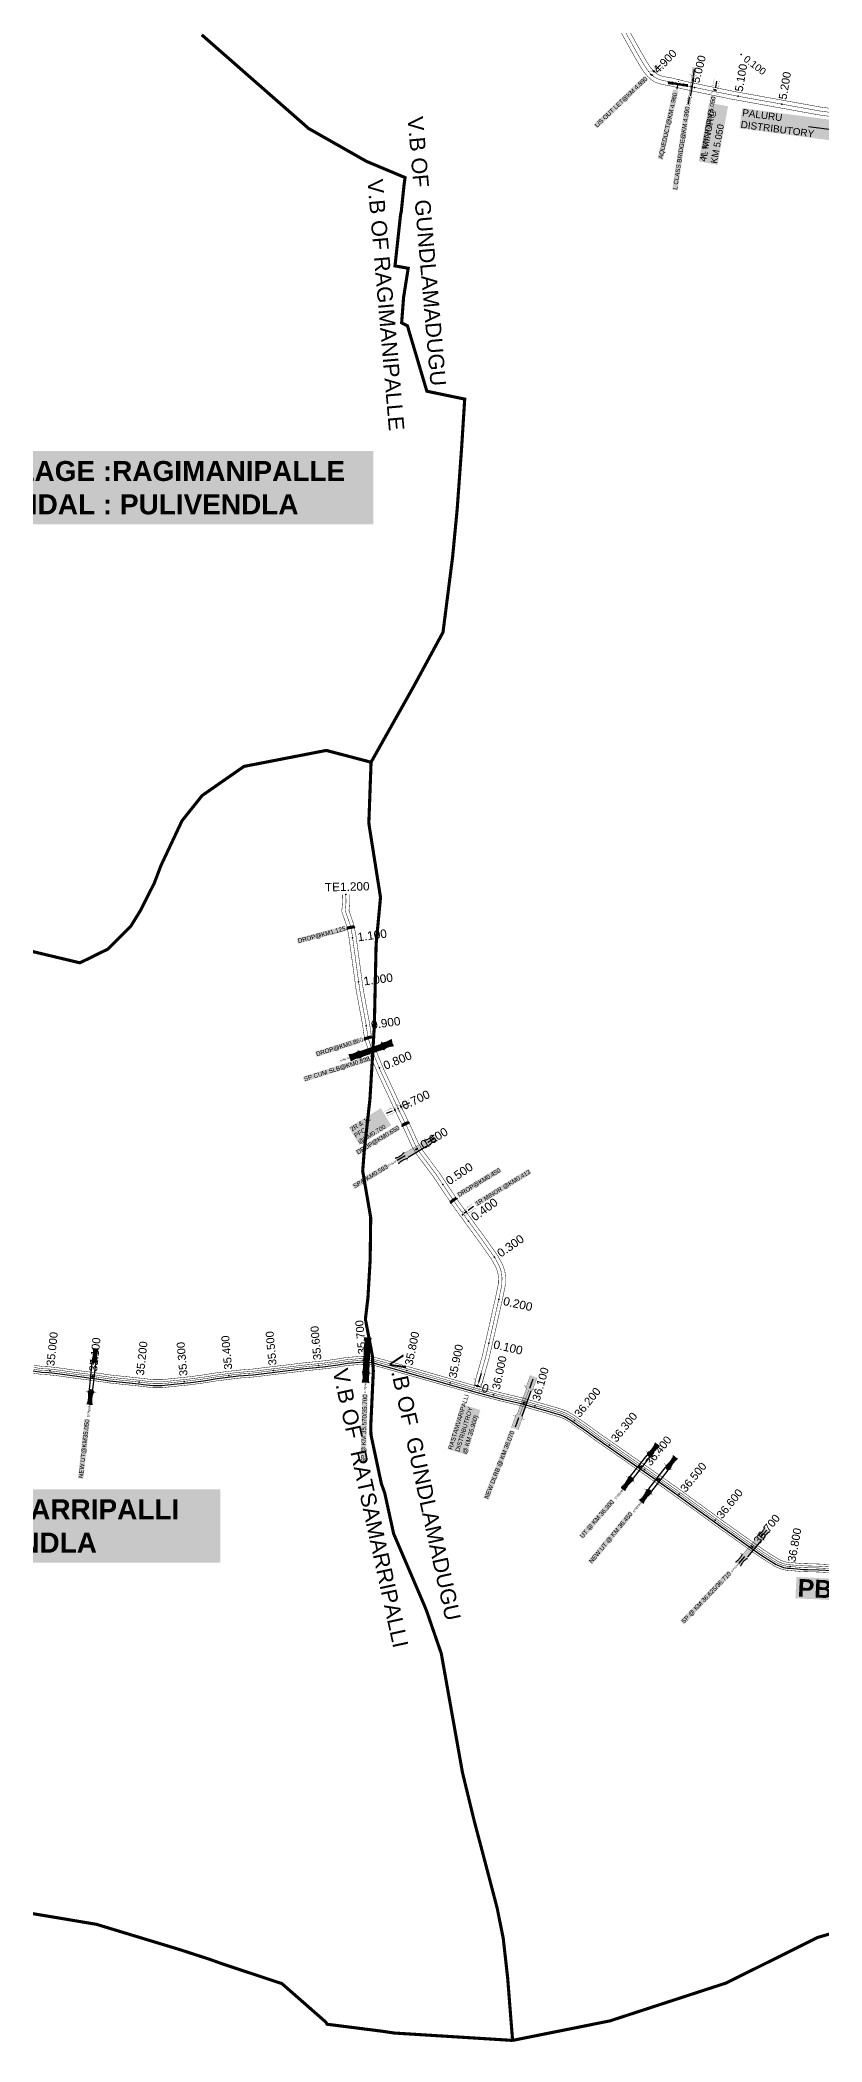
# Model space of a CAD drawing. Header units: inches. Extents: x 174104 to 230935, y 1583276 to 1631460.
# Drawn here: x 201823 to 203582, y 1599390 to 1603893 of the extents above; entities that cross this region are included whole.
import ezdxf
from ezdxf.enums import TextEntityAlignment as Align

# ---------------------------------------------------------------- set-up
doc = ezdxf.new("R2010")
doc.units = ezdxf.units.IN
doc.header["$LTSCALE"] = 15
doc.header["$MEASUREMENT"] = 0
doc.linetypes.add('ACAD_ISO02W100', pattern=[15, 12, -3])
doc.linetypes.add('HIDDEN2', pattern=[0.1875, 0.125, -0.0625])
for name, color, linetype in [('CANAL1', 7, 'Continuous'), ('CHANAGE', 1, 'Continuous'), ('CSMark', 72, 'Continuous'), ('PAPER SIZE', 5, 'Continuous'), ('RE REMARKS', 7, 'Continuous'), ('STRUCTURE', 5, 'Continuous'), ('TEXT', 1, 'Continuous'), ('text2', 7, 'Continuous'), ('VB', 72, 'Continuous'), ('VILLAGE BOUNDRY', 5, 'Continuous')]:
    doc.layers.add(name, color=color, linetype=linetype)
doc.styles.add('FONT1', font='Arial')
doc.styles.get("Standard").update_dxf_attribs({"font": 'arial.ttf'})
doc.dimstyles.get("Standard").update_dxf_attribs({"dimtxt": 0.18, "dimasz": 0.18, "dimexe": 0.18, "dimexo": 0.0625, "dimgap": 0.09, "dimtad": 0, "dimtih": 1, "dimtoh": 1, "dimdec": 4, "dimzin": 0, "dimdsep": 46, "dimtxsty": 'Standard', "dimcen": 0.09, "dimadec": 0, "dimazin": 0, "dimtfac": 1, "dimtdec": 4, "dimtofl": 0, "dimtmove": 0, "dimatfit": 3, "dimfxl": 1, "dimtolj": 1, "dimtzin": 0, "dimarcsym": 0})

# ---------------------------------------------------------------- blocks, each defined once
blk = doc.blocks.new('DROP')
h = blk.add_hatch()
h.set_pattern_fill('ANSI31', color=1, scale=10, angle=45)
h.set_pattern_definition([(90, (-324.4107, -25.7687), (-1.25, 0), [])])
h.paths.add_polyline_path([(-9.9, -4.3), (-13.8, 4.1), (13.8, 4.1), (10.2, -4.3)])
at = {"layer": 'STRUCTURE', "color": 5, "const_width": 0.49}
blk.add_lwpolyline([(-9.9, -4.3), (-13.8, 4.1), (13.8, 4.1), (10.2, -4.3), (-9.9, -4.3)], dxfattribs=at)
at = {"layer": 'STRUCTURE', "color": 5}
blk.add_circle((0, 0), 1.33, dxfattribs=at)
blk = doc.blocks.new('SP')
at = {"layer": 'STRUCTURE'}
h = blk.add_hatch(dxfattribs=at)
h.set_pattern_fill('DASH', color=256, scale=8, style=0)
edge = h.paths.add_edge_path()
edge.add_spline(control_points=[(769825.7, 1706742.1), (769825.3, 1706741.8), (769823.8, 1706740.8), (769820.9, 1706740.3), (769817, 1706739.7), (769811.4, 1706738.9), (769804, 1706739.7), (769798.4, 1706741), (769795.6, 1706741.6)], knot_values=[0, 0, 0, 0, 1.613557, 5.24513, 8.624976, 13.470124, 22.190216, 30.746377, 30.746377, 30.746377, 30.746377], degree=3, periodic=0)
edge.add_line((769795.6, 1706741.6), (769792.6, 1706739.6))
edge.add_line((769792.6, 1706739.6), (769732.6, 1706739.6))
edge.add_line((769732.6, 1706739.6), (769729.6, 1706741.6))
edge.add_spline(control_points=[(769729.6, 1706741.6), (769726.9, 1706740.9), (769721.3, 1706739.5), (769713.9, 1706738.5), (769708.3, 1706739.1), (769704.4, 1706739.6), (769701.5, 1706740), (769700, 1706741), (769699.5, 1706741.3)], knot_values=[0, 0, 0, 0, 8.556161, 17.276253, 22.121402, 25.501247, 29.13282, 30.746377, 30.746377, 30.746377, 30.746377], degree=3, periodic=0)
edge.add_line((769699.5, 1706741.3), (769699.5, 1706722.1))
edge.add_spline(control_points=[(769699.5, 1706722.1), (769700, 1706722.4), (769701.4, 1706723.4), (769704.3, 1706724), (769708.2, 1706724.5), (769713.8, 1706725.3), (769721.2, 1706724.5), (769726.8, 1706723.3), (769729.6, 1706722.6)], knot_values=[0, 0, 0, 0, 1.613557, 5.24513, 8.624976, 13.470124, 22.190216, 30.746377, 30.746377, 30.746377, 30.746377], degree=3, periodic=0)
edge.add_line((769729.6, 1706722.6), (769732.6, 1706724.6))
edge.add_line((769732.6, 1706724.6), (769792.6, 1706724.6))
edge.add_line((769792.6, 1706724.6), (769795.6, 1706722.6))
edge.add_spline(control_points=[(769795.6, 1706722.6), (769798.4, 1706723.3), (769803.9, 1706724.8), (769811.3, 1706725.8), (769817, 1706725.1), (769820.9, 1706724.7), (769823.8, 1706724.2), (769825.2, 1706723.3), (769825.7, 1706723)], knot_values=[0, 0, 0, 0, 8.556161, 17.276253, 22.121402, 25.501247, 29.13282, 30.746377, 30.746377, 30.746377, 30.746377], degree=3, periodic=0)
edge.add_line((769825.7, 1706723), (769825.7, 1706742.1))
h.paths.add_polyline_path([(769764.2, 1706732.1, -1), (769761.1, 1706732.1, -1)], flags=0)
h.paths.add_polyline_path([(769761.1, 1706732.1, 1), (769764.2, 1706732.1, 1)], flags=16)
at = {"layer": 'STRUCTURE', "const_width": 0.628}
for points in [[(769726.6, 1706747.6), (769726.6, 1706743.6), (769732.6, 1706739.6), (769792.6, 1706739.6), (769798.6, 1706743.6), (769798.6, 1706747.6)], [(769726.6, 1706716.6), (769726.6, 1706720.6), (769732.6, 1706724.6), (769792.6, 1706724.6), (769798.6, 1706720.6), (769798.6, 1706716.6)]]:
    blk.add_lwpolyline(points, dxfattribs=at)
at = {"layer": 'STRUCTURE', "color": 3}
blk.add_lwpolyline([(769732.6, 1706724.6), (769792.6, 1706724.6)], dxfattribs=at)
blk.add_lwpolyline([(769732.6, 1706724.6), (769792.6, 1706724.6)], dxfattribs=at)
at = {"layer": 'STRUCTURE', "color": 0}
blk.add_circle((769762.6, 1706732.1), 1.55, dxfattribs=at)
at = {"layer": 'STRUCTURE'}
for points in [[(769699.5, 1706741.3), (769700.9, 1706740.5), (769704.4, 1706739.6), (769707.8, 1706739.2), (769712.6, 1706738.8), (769721.3, 1706739.7), (769729.6, 1706741.6)], [(769699.5, 1706722.1), (769700.9, 1706723), (769704.4, 1706724), (769707.7, 1706724.5), (769712.5, 1706725), (769721.2, 1706724.4), (769729.6, 1706722.6)], [(769825.7, 1706742.1), (769824.3, 1706741.3), (769820.8, 1706740.3), (769817.5, 1706739.8), (769812.7, 1706739.2), (769804, 1706739.9), (769795.6, 1706741.6)], [(769825.7, 1706723), (769824.3, 1706723.8), (769820.8, 1706724.7), (769817.4, 1706725.1), (769812.6, 1706725.5), (769803.9, 1706724.6), (769795.6, 1706722.6)]]:
    blk.add_spline(points, degree=3, dxfattribs=at)
at = {"layer": 'STRUCTURE', "color": 0}
blk.add_text('STREAM', height=5, dxfattribs=at).set_placement((769684.3, 1706732.1), align=Align.MIDDLE_CENTER)
for points in [[(769727.4, 1706732.1), (769700.8, 1706732.1)], [(769824.4, 1706732.1), (769800.5, 1706732.1)]]:
    blk.add_leader(points, dimstyle='Standard', override={"dimasz": 10, "dimgap": 0.09, "dimtad": 0}, dxfattribs=at)
blk = doc.blocks.new('UT')
at = {"layer": 'STRUCTURE'}
h = blk.add_hatch(dxfattribs=at)
h.set_pattern_fill('DASH', color=150, scale=8, angle=-39.6278, style=0)
h.set_pattern_definition([(320.372247933, (-4370.464, -6260.8811), (1.40800153113, 0.132407282), [1, -1])])
h.paths.add_polyline_path([(765163, 1700681.9), (765165.6, 1700680.6), (765167.2, 1700680.3), (765169.1, 1700680), (765172.4, 1700679.6), (765176.4, 1700679.3), (765179.5, 1700679.5), (765183.1, 1700679.9), (765187.7, 1700680.9), (765188.9, 1700681.2), (765193.1, 1700682.2), (765196.1, 1700680.2), (765196.1, 1700672.2), (765193.1, 1700670.2), (765190.5, 1700670.8), (765188.1, 1700671.3), (765185.5, 1700671.8), (765183.6, 1700672.1), (765181, 1700672.5), (765180.3, 1700672.5), (765178.5, 1700672.6), (765176.7, 1700672.6), (765174.6, 1700672.5), (765172.5, 1700672.3), (765170.4, 1700672), (765168.5, 1700671.7), (765166.1, 1700671.2), (765165, 1700670.8), (765163, 1700669.7)])
h.paths.add_polyline_path([(765259.1, 1700682.2), (765256.1, 1700680.2), (765256.1, 1700672.2), (765259.1, 1700670.2), (765261.9, 1700671), (765264.4, 1700671.6), (765266.4, 1700672), (765269.1, 1700672.5), (765272.7, 1700673), (765276.1, 1700673.1), (765278.6, 1700672.9), (765281.2, 1700672.7), (765283.9, 1700672.3), (765286.4, 1700671.9), (765288, 1700671.3), (765289.2, 1700670.6), (765289.1, 1700682.7), (765287.6, 1700681.8), (765285.7, 1700681.2), (765283, 1700680.7), (765281.2, 1700680.4), (765276.7, 1700679.9), (765272.7, 1700679.9), (765268.7, 1700680.3), (765264.8, 1700681), (765261.2, 1700681.7)])
at = {"layer": 'STRUCTURE', "color": 150, "const_width": 0.628}
for points in [[(765190.1, 1700688.2), (765190.1, 1700684.2), (765196.1, 1700680.2), (765256.1, 1700680.2), (765262.1, 1700684.2), (765262.1, 1700688.2)], [(765190.1, 1700664.2), (765190.1, 1700668.2), (765196.1, 1700672.2), (765256.1, 1700672.2), (765262.1, 1700668.2), (765262.1, 1700664.2)]]:
    blk.add_lwpolyline(points, dxfattribs=at)
at = {"layer": 'STRUCTURE', "color": 150}
for points in [[(765196.1, 1700680.2), (765256.1, 1700680.2)], [(765196.1, 1700672.2), (765256.1, 1700672.2)], [(765196.1, 1700672.2), (765256.1, 1700672.2)]]:
    blk.add_lwpolyline(points, dxfattribs=at)
at = {"layer": 'STRUCTURE', "color": 0}
blk.add_circle((765226.1, 1700676.2), 1.89, dxfattribs=at)
at = {"layer": 'STRUCTURE', "color": 150}
for points in [[(765163, 1700681.9), (765164.4, 1700681.1), (765167.9, 1700680.2), (765171.2, 1700679.8), (765176.1, 1700679.4), (765184.7, 1700680.3), (765193.1, 1700682.2)], [(765163, 1700669.7), (765164.3, 1700670.6), (765167.8, 1700671.6), (765171.2, 1700672.1), (765176, 1700672.6), (765184.7, 1700672), (765193.1, 1700670.2)], [(765289.1, 1700682.7), (765287.8, 1700681.9), (765284.3, 1700680.9), (765280.9, 1700680.4), (765276.1, 1700679.8), (765267.4, 1700680.5), (765259.1, 1700682.2)], [(765289.2, 1700670.6), (765287.8, 1700671.4), (765284.2, 1700672.3), (765280.9, 1700672.7), (765276.1, 1700673.1), (765267.4, 1700672.2), (765259.1, 1700670.2)]]:
    blk.add_spline(points, degree=3, dxfattribs=at)
at = {"layer": 'STRUCTURE', "color": 0}
blk.add_text('STREAM', height=5, dxfattribs=at).set_placement((765148.2, 1700675.8), align=Align.MIDDLE_CENTER)
for points in [[(765190.9, 1700676), (765164.2, 1700675.8)], [(765289.3, 1700676.7), (765265.4, 1700676.4)]]:
    blk.add_leader(points, dimstyle='Standard', override={"dimasz": 10, "dimgap": 0.09, "dimtad": 0}, dxfattribs=at)
blk = doc.blocks.new('DLB')
at = {"layer": 'STRUCTURE'}
h = blk.add_hatch(dxfattribs=at)
h.set_pattern_fill('DOTS', color=6, scale=20, angle=320.37224793, style=0)
h.paths.add_polyline_path([(769699.5, 1706950), (769699.5, 1706934), (769729.1, 1706934), (769732.1, 1706936), (769792.1, 1706936), (769795.1, 1706934), (769824.7, 1706934), (769824.7, 1706950), (769795.1, 1706950), (769792.1, 1706948), (769732.1, 1706948), (769729.1, 1706950)])
at = {"layer": 'STRUCTURE', "color": 6, "linetype": 'ACAD_ISO02W100', "ltscale": 0.5, "const_width": 0.5}
for points in [[(769699.5, 1706950), (769729.1, 1706950)], [(769795.1, 1706950), (769824.7, 1706950)], [(769699.5, 1706934), (769729.1, 1706934)], [(769795.1, 1706934), (769824.7, 1706934)]]:
    blk.add_lwpolyline(points, dxfattribs=at)
at = {"layer": 'STRUCTURE', "color": 6, "const_width": 0.628}
for points in [[(769726.1, 1706956), (769726.1, 1706952), (769732.1, 1706948), (769792.1, 1706948), (769798.1, 1706952), (769798.1, 1706956)], [(769726.1, 1706928), (769726.1, 1706932), (769732.1, 1706936), (769792.1, 1706936), (769798.1, 1706932), (769798.1, 1706928)], [(769732.1, 1706942), (769792.1, 1706942)]]:
    blk.add_lwpolyline(points, dxfattribs=at)
at = {"layer": 'STRUCTURE', "color": 6}
blk.add_lwpolyline([(769732.1, 1706936), (769792.1, 1706936)], dxfattribs=at)
blk.add_lwpolyline([(769732.1, 1706936), (769792.1, 1706936)], dxfattribs=at)
at = {"layer": 'STRUCTURE', "color": 0}
blk.add_circle((769762.1, 1706942), 1.8, dxfattribs=at)
for points in [[(769703.8, 1706942), (769726.7, 1706942)], [(769818.6, 1706942), (769795.7, 1706942)]]:
    blk.add_leader(points, dimstyle='Standard', override={"dimasz": 10, "dimgap": 0.09, "dimtad": 0}, dxfattribs=at)
blk = doc.blocks.new('OT')
at = {"layer": 'STRUCTURE', "color": 190}
for points, const_width in [([(769751.4, 1706595.8), (769729.4, 1706595.8)], 0.5), ([(769775.2, 1706601.8), (769775.2, 1706597.8), (769769.2, 1706593.8), (769761.8, 1706593.8), (769754.4, 1706593.8), (769748.4, 1706597.8), (769748.4, 1706601.8)], 0.5), ([(769761.8, 1706593.8), (769761.8, 1706581)], 2.5), ([(769751.4, 1706579), (769729.4, 1706579)], 0.5), ([(769748.4, 1706573), (769748.4, 1706577), (769754.4, 1706581), (769761.8, 1706581), (769761.8, 1706581), (769761.8, 1706581), (769769.2, 1706581), (769775.2, 1706577), (769775.2, 1706573)], 0.5)]:
    blk.add_lwpolyline(points, dxfattribs=dict(at, const_width=const_width))
at = {"layer": 'STRUCTURE', "color": 0}
blk.add_circle((769761.8, 1706587.4), 1.87, dxfattribs=at)
blk.add_leader([(769732.6, 1706587.4), (769753.8, 1706587.4)], dimstyle='Standard', override={"dimasz": 10, "dimgap": 0.09, "dimtad": 0}, dxfattribs=at)
blk = doc.blocks.new('AQUEDUCT')
at = {"layer": 'STRUCTURE'}
h = blk.add_hatch(dxfattribs=at)
h.set_pattern_fill('DASH', color=256, scale=8, angle=-90, style=0)
h.set_pattern_definition([(270, (-1706662.7411, 769762.6106), (1, -1), [1, -1])])
edge = h.paths.add_edge_path()
edge.add_spline(control_points=[(7, -63), (6, -63), (5, -61), (5, -58), (4, -54), (3, -49), (4, -41), (5, -36), (6, -33)], knot_values=[0, 0, 0, 0, 1.613557, 5.24513, 8.624976, 13.470124, 22.190216, 30.746377, 30.746377, 30.746377, 30.746377], degree=3, periodic=0)
edge.add_line((6, -33), (4, -30))
edge.add_line((4, -30), (4, 30))
edge.add_line((4, 30), (6, 33))
edge.add_spline(control_points=[(6, 33), (5, 36), (4, 41), (3, 49), (3, 54), (4, 58), (4, 61), (5, 63), (6, 63)], knot_values=[0, 0, 0, 0, 8.556161, 17.276253, 22.121402, 25.501247, 29.13282, 30.746377, 30.746377, 30.746377, 30.746377], degree=3, periodic=0)
edge.add_line((6, 63), (-7, 63))
edge.add_spline(control_points=[(-7, 63), (-6, 63), (-5, 61), (-5, 58), (-4, 54), (-3, 49), (-4, 41), (-5, 36), (-6, 33)], knot_values=[0, 0, 0, 0, 1.613557, 5.24513, 8.624976, 13.470124, 22.190216, 30.746377, 30.746377, 30.746377, 30.746377], degree=3, periodic=0)
edge.add_line((-6, 33), (-4, 30))
edge.add_line((-4, 30), (-4, -30))
edge.add_line((-4, -30), (-6, -33))
edge.add_spline(control_points=[(-6, -33), (-5, -36), (-4, -41), (-3, -49), (-3, -54), (-4, -58), (-4, -61), (-5, -63), (-6, -63)], knot_values=[0, 0, 0, 0, 8.556161, 17.276253, 22.121402, 25.501247, 29.13282, 30.746377, 30.746377, 30.746377, 30.746377], degree=3, periodic=0)
edge.add_line((-6, -63), (7, -63))
blk.add_circle((0, 0), 0.938)
at = {"layer": 'STRUCTURE', "const_width": 0.628}
for points in [[(-12, 36), (-8, 36), (-4, 30), (-4, -30), (-8, -36), (-12, -36)], [(12, 36), (8, 36), (4, 30), (4, -30), (8, -36), (12, -36)]]:
    blk.add_lwpolyline(points, dxfattribs=at)
at = {"layer": 'STRUCTURE', "color": 3}
for points in [[(-4, 30), (-4, -30)], [(-4, 30), (-4, -30)], [(4, 30), (4, -30)]]:
    blk.add_lwpolyline(points, dxfattribs=at)
at = {"layer": 'STRUCTURE'}
for points in [[(-7, 63), (-6, 62), (-5, 58), (-4, 55), (-4, 50), (-4, 41), (-6, 33)], [(6, 63), (5, 62), (4, 58), (4, 55), (3, 50), (4, 41), (6, 33)], [(-6, -63), (-5, -62), (-4, -58), (-4, -55), (-3, -50), (-4, -41), (-6, -33)], [(7, -63), (6, -62), (5, -58), (4, -55), (4, -50), (4, -41), (6, -33)]]:
    blk.add_spline(points, degree=3, dxfattribs=at)
at = {"layer": 'STRUCTURE', "color": 0}
blk.add_text('STREAM', height=5, dxfattribs=at).set_placement((-20, 0), align=Align.MIDDLE_CENTER)
for points in [[(32, 0), (6, 0)], [(0, -62), (0, -38)]]:
    blk.add_leader(points, dimstyle='Standard', override={"dimasz": 10, "dimgap": 0.09, "dimtad": 0}, dxfattribs=at)
blk = doc.blocks.new('SLB')
at = {"layer": 'STRUCTURE'}
h = blk.add_hatch(dxfattribs=at)
h.set_pattern_fill('DOTS', color=6, scale=20, angle=320.3722, style=0)
h.set_pattern_definition([(320.372247934, (-159.4327, -72.9564), (1.2786241598, 0.5641323054), [0, -1.25])])
h.paths.add_polyline_path([(769699.5, 1706871.1), (769699.5, 1706861.1), (769729.1, 1706861.1), (769732.1, 1706863.1), (769792.1, 1706863.1), (769795.1, 1706861.1), (769824.7, 1706861.1), (769824.7, 1706871.1), (769795.1, 1706871.1), (769792.1, 1706869.1), (769732.1, 1706869.1), (769729.1, 1706871.1)])
at = {"layer": 'STRUCTURE', "color": 6, "linetype": 'ACAD_ISO02W100', "ltscale": 0.5, "const_width": 0.5}
for points in [[(769699.5, 1706871.1), (769729.1, 1706871.1)], [(769699.5, 1706861.1), (769729.1, 1706861.1)], [(769795.1, 1706871.1), (769824.7, 1706871.1)], [(769795.1, 1706861.1), (769824.7, 1706861.1)]]:
    blk.add_lwpolyline(points, dxfattribs=at)
at = {"layer": 'STRUCTURE', "color": 6, "const_width": 0.628}
for points in [[(769726.1, 1706877.1), (769726.1, 1706873.1), (769732.1, 1706869.1), (769792.1, 1706869.1), (769798.1, 1706873.1), (769798.1, 1706877.1)], [(769726.1, 1706855.1), (769726.1, 1706859.1), (769732.1, 1706863.1), (769792.1, 1706863.1), (769798.1, 1706859.1), (769798.1, 1706855.1)]]:
    blk.add_lwpolyline(points, dxfattribs=at)
at = {"layer": 'STRUCTURE', "color": 6}
blk.add_lwpolyline([(769732.1, 1706863.1), (769792.1, 1706863.1)], dxfattribs=at)
blk.add_lwpolyline([(769732.1, 1706863.1), (769792.1, 1706863.1)], dxfattribs=at)
at = {"layer": 'STRUCTURE', "color": 0}
blk.add_circle((769762.1, 1706866.1), 1.24, dxfattribs=at)
for points in [[(769703.8, 1706866), (769726.7, 1706866)], [(769818.6, 1706865.8), (769795.7, 1706865.8)]]:
    blk.add_leader(points, dimstyle='Standard', override={"dimasz": 10, "dimgap": 0.09, "dimtad": 0}, dxfattribs=at)
blk = doc.blocks.new('GGG')
at = {"layer": 'STRUCTURE', "color": 5, "insert": (181339.4, 1616872.7), "char_height": 40, "width": 213.631, "attachment_point": 1, "rotation": 22.6465, "bg_fill": 1, "box_fill_scale": 1.1, "bg_fill_color": 7, "bg_fill_true_color": 16777215, "bg_fill_transparency": 0}
blk.add_mtext('{\\fArial|b1|i0|c0|p34;\\C1;PBC}', dxfattribs=at)
at = {"layer": 'RE REMARKS', "color": 1}
blk.add_leader([(181545.2, 1616937), (181450.2, 1616896)], dimstyle='Standard', override={"dimasz": 50}, dxfattribs=at)

msp = doc.modelspace()

# ---------------------------------------------------------------- linework, layer by layer
at = {"color": 3}
for p in [(202558, 1600924, 33), (201941.6467, 1600887.30689), (202807.06783, 1600865.79501), (202843.29336, 1600845.5729), (202912.11768, 1600828.40128), (203173.05292, 1600684.21213), (203213.94688, 1600655.43081, 28), (203260.70018, 1600622.44107), (203425.58198, 1600503.8631)]:
    msp.add_point(p, dxfattribs=at)
at = {"layer": 'CANAL1', "color": 1, "linetype": 'HIDDEN2', "ltscale": 4, "const_width": 1}
for points in [[(203133.382, 1603922.505), (203166.38, 1603863.104), (203179.96, 1603839.897), (203188.47, 1603826.727), (203195.485, 1603818.316), (203203.854, 1603810.8), (203210.528, 1603806.611), (203223.874, 1603802.168), (203240.725, 1603799.42), (203276.031, 1603790.813), (203335.16, 1603778.376), (203384.267, 1603768.444), (203473.808, 1603752.275), (203575.867, 1603733.82), (203623.3, 1603727.447)], [(202807.06783, 1600865.79501), (202825.512, 1600930.887), (202841.898, 1601002.58), (202856.024, 1601065.773), (202861.856, 1601094.489), (202862.146, 1601109.538), (202860.776, 1601121.931), (202856.081, 1601135.799), (202845.716, 1601154.684), (202817.832, 1601194.164), (202758.858, 1601274.917), (202714.315, 1601341.265), (202678.218, 1601389.524), (202666.976, 1601408.038), (202649.876, 1601445.797), (202625.65, 1601496.088), (202590.607, 1601571.208), (202575.331, 1601607.37), (202568.223, 1601627.117), (202560.846, 1601649.426), (202556.198, 1601681.33), (202542.276, 1601756.669), (202525.465, 1601879.902), (202521.414, 1601900.735), (202510.01, 1601933.901), (202511.465, 1601953.972), (202511.02218, 1601971.29041)], [(201808.802, 1600903.615), (201826.878, 1600900.796), (201843.811, 1600899.97), (201863.424, 1600897.705), (201912.65, 1600890.92), (201938.851, 1600887.72), (201941.6467, 1600887.30689), (201979.902, 1600881.654), (202046.036, 1600874.708), (202055.539, 1600873.481), (202078.264, 1600870.979), (202097.244, 1600870.928), (202109.837, 1600872.281), (202131.658, 1600874.578), (202161.086, 1600877.656), (202190.105, 1600881.555), (202220.979, 1600886.414), (202269.26, 1600892.385), (202302.345, 1600894.944), (202411.481, 1600908.153), (202459.64354, 1600913.14581), (202470.131, 1600914.233), (202493.143, 1600917.627), (202514.257, 1600920.988), (202541.519, 1600923.134), (202560.442, 1600924.086), (202572.45, 1600921.813), (202596.808, 1600915.364), (202807.535, 1600855.263), (202831.886, 1600848.534), (202843.29336, 1600845.5729), (202863.391, 1600840.356), (202906.198, 1600830.137), (202937.125, 1600821.069), (202961.187, 1600814.483), (202994.123, 1600804.793), (203004.4, 1600800.928), (203019.034, 1600792.501), (203032.237, 1600783.168), (203048.584, 1600771.987), (203077.673, 1600750.705), (203123.535, 1600718.796), (203213.157, 1600656.203), (203252.252, 1600628.556), (203260.70018, 1600622.44107), (203310.293, 1600586.545), (203350.472, 1600557.253), (203429.132, 1600501.376), (203448.27, 1600487.956), (203480.42, 1600467.783), (203487.313, 1600464.737), (203495.889, 1600461.599), (203504.366, 1600460.208), (203509.712, 1600459.759), (203526.544, 1600458.242), (203539.343, 1600457.352), (203549.159, 1600457.024), (203573.796, 1600456.384), (203604.832, 1600454.671)]]:
    msp.add_lwpolyline(points, dxfattribs=at)
at = {"layer": 'CANAL1', "color": 200, "const_width": 1}
for points in [[(203141.24709, 1603926.87996), (203174.19866, 1603867.56256), (203187.62725, 1603844.61429), (203195.73218, 1603832.07118), (203201.98117, 1603824.57863), (203209.29284, 1603818.0122), (203214.39672, 1603814.80869), (203226.03341, 1603810.93474), (203242.51777, 1603808.24653), (203278.02356, 1603799.59082), (203336.97835, 1603787.19047), (203385.95892, 1603777.28404), (203475.40732, 1603761.13176), (203577.26768, 1603742.71268), (203624.55512, 1603736.35924)], [(203125.51691, 1603918.13004), (203158.56134, 1603858.64544), (203172.29275, 1603835.17971), (203181.20782, 1603821.38282), (203188.98883, 1603812.05337), (203198.41516, 1603803.5878), (203206.65928, 1603798.41331), (203221.71459, 1603793.40126), (203238.93223, 1603790.59347), (203274.03844, 1603782.03518), (203333.34165, 1603769.56153), (203382.57508, 1603759.60396), (203472.20868, 1603743.41824), (203574.46632, 1603724.92732), (203622.04488, 1603718.53476)], [(202799.37086, 1600867.97598), (202817.75895, 1600932.87005), (202834.09485, 1601004.34387), (202848.19962, 1601067.44189), (202853.87148, 1601095.36938), (202854.1375, 1601109.17404), (202852.91989, 1601120.1885), (202848.72919, 1601132.56691), (202838.92052, 1601150.43829), (202811.33405, 1601189.49702), (202752.30416, 1601270.32656), (202707.78667, 1601336.63656), (202671.58042, 1601385.04161), (202659.88751, 1601404.29819), (202642.62755, 1601442.41042), (202618.42107, 1601492.66089), (202583.29483, 1601567.95933), (202567.87721, 1601604.45659), (202560.66035, 1601624.50601), (202553.03056, 1601647.57947), (202548.30352, 1601680.02601), (202534.37491, 1601755.40078), (202517.56896, 1601878.5968), (202513.66748, 1601898.66083), (202501.91262, 1601932.84725), (202503.45759, 1601954.15942), (202503.02479, 1601971.08592)], [(202814.7648, 1600863.61403), (202833.26505, 1600928.90395), (202849.70115, 1601000.81613), (202863.84838, 1601064.10411), (202869.84052, 1601093.60862), (202870.1545, 1601109.90196), (202868.63211, 1601123.6735), (202863.43281, 1601139.03109), (202852.51148, 1601158.92971), (202824.32995, 1601198.83098), (202765.41184, 1601279.50744), (202720.84333, 1601345.89344), (202684.85558, 1601394.00639), (202674.06449, 1601411.77781), (202657.12445, 1601449.18358), (202632.87893, 1601499.51511), (202597.91917, 1601574.45667), (202582.78479, 1601610.28341), (202575.78565, 1601629.72799), (202568.66144, 1601651.27253), (202564.09248, 1601682.63399), (202550.17709, 1601757.93722), (202533.36104, 1601881.2072), (202529.16052, 1601902.80917), (202518.10738, 1601934.95475), (202519.47241, 1601953.78458), (202519.01956, 1601971.4949)], [(201807.35407, 1600894.73202), (201825.96278, 1600891.82994), (201843.07469, 1600890.99522), (201862.29317, 1600888.77578), (201911.48994, 1600881.99481), (201937.64746, 1600878.80012), (201940.33108, 1600878.40357), (201978.77364, 1600872.72301), (202044.98956, 1600865.7684), (202054.47019, 1600864.54429), (202077.75799, 1600861.98033), (202097.71404, 1600861.9267), (202110.78881, 1600863.33147), (202132.60018, 1600865.62745), (202162.15359, 1600868.71857), (202191.40401, 1600872.64866), (202222.23126, 1600877.5003), (202270.15981, 1600883.42772), (202303.23314, 1600885.98581), (202412.48578, 1600899.20893), (202460.57156, 1600904.19378), (202471.25213, 1600905.30099), (202494.50706, 1600908.73082), (202515.31923, 1600912.04377), (202542.09836, 1600914.15176), (202559.82248, 1600915.04345), (202570.45876, 1600913.0301), (202594.42183, 1600906.68566), (202805.10216, 1600846.59798), (202829.55665, 1600839.84038), (202841.0321, 1600836.86161), (202861.21527, 1600831.6225), (202903.88549, 1600821.43615), (202934.67068, 1600812.40973), (202958.72868, 1600805.82483), (202991.26498, 1600796.25242), (203000.54486, 1600792.76242), (203014.1804, 1600784.91039), (203027.09867, 1600775.77866), (203043.38512, 1600764.63907), (203072.44512, 1600743.37829), (203118.38829, 1600711.41281), (203207.98207, 1600648.83952), (203247.01507, 1600621.23636), (203255.42313, 1600615.15048), (203305.00349, 1600579.26342), (203345.2148, 1600549.94787), (203423.94232, 1600494.02291), (203443.29139, 1600480.4549), (203476.1874, 1600459.81381), (203483.94423, 1600456.38608), (203493.59378, 1600452.85526), (203503.259, 1600451.26929), (203508.93144, 1600450.79287), (203525.82783, 1600449.27007), (203538.88041, 1600448.36243), (203548.89186, 1600448.0279), (203573.43107, 1600447.39044), (203604.32145, 1600445.68548)], [(201810.24993, 1600912.49798), (201827.79322, 1600909.76206), (201844.54731, 1600908.94478), (201864.55483, 1600906.63422), (201913.81006, 1600899.84519), (201940.05454, 1600896.63988), (201942.96232, 1600896.21021), (201981.03036, 1600890.58499), (202047.08244, 1600883.6476), (202056.60781, 1600882.41771), (202078.77001, 1600879.97767), (202096.77396, 1600879.9293), (202108.88519, 1600881.23053), (202130.71582, 1600883.52855), (202160.01841, 1600886.59343), (202188.80599, 1600890.46134), (202219.72674, 1600895.3277), (202268.36019, 1600901.34228), (202301.45686, 1600903.90219), (202410.47622, 1600917.09707), (202458.71552, 1600922.09784), (202469.00987, 1600923.16501), (202491.77894, 1600926.52318), (202513.19477, 1600929.93223), (202540.93964, 1600932.11624), (202561.06152, 1600933.12855), (202574.44124, 1600930.5959), (202599.19417, 1600924.04234), (202809.96784, 1600863.92802), (202834.21535, 1600857.22762), (202845.55462, 1600854.2842), (202865.56673, 1600849.0895), (202908.51051, 1600838.83785), (202939.57932, 1600829.72827), (202963.64532, 1600823.14117), (202996.98102, 1600813.33358), (203008.25514, 1600809.09358), (203023.8876, 1600800.09161), (203037.37533, 1600790.55734), (203053.78288, 1600779.33493), (203082.90088, 1600758.03171), (203128.68171, 1600726.17919), (203218.33193, 1600663.56648), (203257.48893, 1600635.87564), (203265.97723, 1600629.73167), (203315.58251, 1600593.82658), (203355.7292, 1600564.55813), (203434.32168, 1600508.72909), (203453.24861, 1600495.4571), (203484.6526, 1600475.75219), (203490.68177, 1600473.08792), (203498.18422, 1600470.34274), (203505.473, 1600469.14671), (203510.49256, 1600468.72513), (203527.26017, 1600467.21393), (203539.80559, 1600466.34157), (203549.42614, 1600466.0201), (203574.16093, 1600465.37756), (203605.34255, 1600463.65652)]]:
    msp.add_lwpolyline(points, dxfattribs=at)
at = {"layer": 'CANAL1', "color": 5}
msp.add_lwpolyline([(201808.15848, 1600899.66701), (201826.47123, 1600896.81109), (201843.48375, 1600895.98121), (201862.92141, 1600893.73646), (201912.13442, 1600886.95325), (201938.31609, 1600883.75561), (201941.06198, 1600883.34986), (201979.40051, 1600877.68467), (202045.57092, 1600870.73485), (202055.06397, 1600869.50913), (202078.03911, 1600866.97959), (202097.45291, 1600866.92742), (202110.26003, 1600868.30343), (202132.07675, 1600870.59998), (202161.56048, 1600873.68381), (202190.68234, 1600877.59663), (202221.53556, 1600882.45236), (202269.65992, 1600888.40398), (202302.73973, 1600890.96258), (202411.92757, 1600904.17786), (202460.05599, 1600909.16713), (202470.62928, 1600910.26322), (202493.74925, 1600913.67314), (202514.7291, 1600917.01279), (202541.77649, 1600919.1419), (202560.16666, 1600920.06709), (202571.56501, 1600917.90949), (202595.74748, 1600911.50696), (202806.45374, 1600851.41188), (202830.85073, 1600844.67017), (202842.28835, 1600841.70122), (202862.42401, 1600836.47444), (202905.17022, 1600826.26996), (202936.03419, 1600817.22044), (202960.09441, 1600810.63492), (202992.85277, 1600800.99719), (203002.68661, 1600797.29885), (203016.87684, 1600789.12739), (203029.9533, 1600779.88385), (203046.27339, 1600768.72125), (203075.3495, 1600747.44868), (203121.24757, 1600715.51458), (203210.85703, 1600652.93034), (203249.92448, 1600625.30283), (203258.35482, 1600619.20081), (203307.94211, 1600583.30874), (203348.13547, 1600554.00627), (203426.82548, 1600498.10796), (203446.05728, 1600484.62218), (203478.53884, 1600464.24114), (203485.81577, 1600461.02548), (203494.8689, 1600457.7129), (203503.874, 1600456.23524), (203509.36509, 1600455.77405), (203526.2257, 1600454.25447), (203539.1374, 1600453.35664), (203549.04027, 1600453.02573), (203573.63381, 1600452.38686), (203604.60509, 1600450.67744)], dxfattribs=at)
at = {"layer": 'CANAL1', "color": 5, "const_width": 1}
msp.add_lwpolyline([(201809.44552, 1600907.56299), (201827.28477, 1600904.78091), (201844.13825, 1600903.95879), (201863.92659, 1600901.67354), (201913.16558, 1600894.88675), (201939.38591, 1600891.68439), (201942.23142, 1600891.26392), (201980.40349, 1600885.62333), (202046.50108, 1600878.68115), (202056.01403, 1600877.45287), (202078.48889, 1600874.97841), (202097.03509, 1600874.92858), (202109.41397, 1600876.25857), (202131.23925, 1600878.55602), (202160.61152, 1600881.62819), (202189.52766, 1600885.51337), (202220.42244, 1600890.37564), (202268.86008, 1600896.36602), (202301.95027, 1600898.92542), (202411.03443, 1600912.12814), (202459.23108, 1600917.12449), (202469.63272, 1600918.20278), (202492.53675, 1600921.58086), (202513.7849, 1600924.96321), (202541.26151, 1600927.1261), (202560.71734, 1600928.10491), (202573.33499, 1600925.71651), (202597.86852, 1600919.22104), (202808.61626, 1600859.11412), (202832.92127, 1600852.39783), (202844.29836, 1600849.44459), (202864.35799, 1600844.23756), (202907.22578, 1600834.00404), (202938.21581, 1600824.91756), (202962.27959, 1600818.33108), (202995.39323, 1600808.58881), (203006.11339, 1600804.55715), (203021.19116, 1600795.87461), (203034.5207, 1600786.45215), (203050.89461, 1600775.25275), (203079.9965, 1600753.96132), (203125.82243, 1600722.07742), (203215.45697, 1600659.47566), (203254.57952, 1600631.80917), (203263.04553, 1600625.68134), (203312.64389, 1600589.78126), (203352.80853, 1600560.49973), (203431.43852, 1600504.64404), (203450.48272, 1600491.28982), (203482.30116, 1600471.32486), (203488.81023, 1600468.44852), (203496.9091, 1600465.4851), (203504.858, 1600464.18076), (203510.05891, 1600463.74395), (203526.8623, 1600462.22953), (203539.5486, 1600461.34736), (203549.27773, 1600461.02227), (203573.95819, 1600460.38114), (203605.05891, 1600458.66456)], dxfattribs=at)
at = {"layer": 'CSMark'}
msp.add_point((203399.96314, 1603860.44233), dxfattribs=at)
at = {"layer": 'text2', "color": 3}
for p in [(203197, 1603816, 145), (203258, 1603794, 146), (203288, 1603789, 147), (203341, 1603781, 148)]:
    msp.add_point(p, dxfattribs=at)
at = {"layer": 'text2', "color": 2, "linetype": 'Continuous'}
for p in [(203199.63293, 1603814.59084), (203294.79286, 1603786.86669), (203392.97959, 1603766.87071), (203491.58923, 1603749.05968), (202511.02218, 1601971.29041), (202526.31075, 1601873.70222), (202539.8272, 1601774.6199), (202556.95751, 1601676.11673), (202586.43817, 1601581.07663), (202628.42549, 1601490.32634), (202671.71096, 1601400.24018), (202729.47465, 1601318.68429), (202786.7448, 1601236.73166), (202845.11323, 1601155.53744), (202854.7262, 1601059.96727), (202832.71893, 1600962.41921), (203341.62888, 1600563.69997), (203423.07463, 1600505.67892), (203510.32689, 1600459.70358)]:
    msp.add_point(p, dxfattribs=at)
at = {"layer": 'text2', "color": 3, "linetype": 'Continuous'}
for p in [(202521, 1601897, 9), (202559, 1601648, 8), (202568, 1601621, 7), (202645, 1601455, 6), (202669, 1601398, 5), (202752, 1601283, 4), (202773, 1601251, 2), (202778, 1601255, 3), (202805, 1600866, 1)]:
    msp.add_point(p, dxfattribs=at)
at = {"layer": 'text2', "color": 5, "linetype": 'Continuous'}
for p in [(202449.31743, 1600912.07534), (202549.94613, 1600923.55796), (201845.48277, 1600899.77694), (202046.58932, 1600874.63656), (202147.44846, 1600876.22959), (202247.87836, 1600889.74069), (202348.62888, 1600900.54585), (202648.18175, 1600900.7118), (202745.64522, 1600872.91445), (202843.23841, 1600845.58717), (202935.83966, 1600821.44587), (203025.17058, 1600788.16314), (203103.52886, 1600732.71549), (203182.25869, 1600677.78272)]:
    msp.add_point(p, dxfattribs=at)
at = {"layer": 'VILLAGE BOUNDRY', "linetype": 'HIDDEN2', "ltscale": 20, "const_width": 7}
for points in [[(202187.02487, 1603905.04096), (202427.60345, 1603694.13636), (202557.29614, 1603620.46094), (202644.23545, 1603583.94823), (202641.78309, 1603566.51875), (202635.67497, 1603507.34739), (202634.08876, 1603500.70544), (202621.58245, 1603385.21609), (202651.24482, 1603379.90814), (202640.89564, 1603314.37851), (202636.50075, 1603257.33987), (202639.24283, 1603255.48657), (202649.55635, 1603250.36646), (202693.17881, 1603103.38955), (202778.29644, 1603085.62201), (202771.46257, 1602977.59068), (202761.44243, 1602838.68513), (202751.09762, 1602730.64571), (202729.51942, 1602561.23098), (202664.04582, 1602440.24887), (202567.75477, 1602268.88895), (202567.75477, 1602268.88895), (202567.75477, 1602268.88895), (202467.0251, 1602295.37175), (202281.9784, 1602259.42397), (202187.84045, 1602193.84451), (202142.60071, 1602137.05522), (202095.02998, 1602035.90018), (202080.3383, 1601996.97097), (202049.76038, 1601936.24785), (202028.07165, 1601900.87099), (201976.22089, 1601848.63299), (201913.10923, 1601817.63682), (201805.45598, 1601843.3176)], [(202567.75477, 1602268.88895), (202562.76798, 1602133.04012), (202563.53537, 1602126.15337), (202588.97557, 1601964.77745), (202579.07888, 1601858.82454), (202575.10543, 1601675.57898), (202565.27928, 1601511.7), (202552.64551, 1601397.04692), (202548.92015, 1601349.42927), (202566.92052, 1601244.73392), (202565.72307, 1601149.45333), (202560.76117, 1601064.82128), (202555, 1601016), (202570.47636, 1600934.85846), (202572.84156, 1600899.76908), (202566.96657, 1600773.41948), (202567.76704, 1600754.86923), (202590.83816, 1600646.22825), (202598.5307, 1600624.73989), (202618.51628, 1600533.37692), (202688.4428, 1600370.24282), (202692.86706, 1600359.1065), (202725.63712, 1600264.01764), (202773.27319, 1599996.33759), (202799.29828, 1599888.99876), (202822.78124, 1599800.06911), (202851.16731, 1599691.85593), (202864.95695, 1599623.22654), (202874.84956, 1599534.74524), (202877.1857, 1599505.10947), (202885.96035, 1599393.79588)], [(202885.96035, 1599393.79588), (202885.96035, 1599393.79588), (202619.47975, 1599410.40787), (202593.24511, 1599414.35464), (202468.76251, 1599430.18473), (202465.96831, 1599435.075), (202367.28131, 1599521.54889), (202230.87019, 1599566.80288), (202206.15089, 1599575.79786), (202137.11288, 1599598.16546), (201949.99485, 1599654.95649), (201750.00472, 1599688.51511)], [(202885.96035, 1599393.79588), (203104.95872, 1599437.72858), (203366.73377, 1599523.1077), (203571.55879, 1599625.25757), (203791.12047, 1599689.23718)]]:
    msp.add_lwpolyline(points, dxfattribs=at)

# ---------------------------------------------------------------- block references
for name, p, xscale, yscale, zscale, rotation in [('AQUEDUCT', (203258, 1603794, 146), 0.35, 0.35, 0.35, 260.4179387984184), ('DROP', (202522.1101, 1601897.21045), 0.6999999999999998, 0.6999999999999998, 0.6999999999999998, 190.9725517123769), ('DROP', (202561.04222, 1601648.71781), 0.7, 0.7, 0.7, 197.4807070049315), ('DROP', (202645.24604, 1601455.11132), 0.7, 0.7, 0.7, 205.9203325494247), ('DROP', (202753.02987, 1601283.59815), 0.7, 0.7, 0.7, 216.5043066866796)]:
    msp.add_blockref(name, p, dxfattribs=dict(xscale=xscale, yscale=yscale, zscale=zscale, rotation=rotation))
at = {"layer": 'STRUCTURE', "color": 0}
for name, p, xscale, yscale, zscale, rotation in [('OT', (-274714.7446, 2824081.33187, 145), 0.7, 0.7, 0.7, 225.6658846037657), ('SLB', (1295062.36315, 878577.14848, 147), 0.7, 0.7, 0.7, 80.68028559754713), ('OT', (-869543.45058, 2356347.35191, 148), 0.6999999999999998, 0.6999999999999998, 0.6999999999999998, 259.2304714759838), ('SP', (68334.91187, 109816.16634, 7), 0.8, 0.8, 0.8, 19.13446524292449), ('SLB', (84848.33433, 108324.51461, 7), 0.8, 0.8, 0.8, 19.76698885172873), ('OT', (172558.10949, 291321.69314), 0.6999999999999998, 0.6999999999999998, 0.6999999999999998, 22.96343343370828), ('OT', (179392.01777, 2911798.10966), 0.7, 0.7, 0.7, 205.2941681172871), ('SP', (364779.50233, 112364.63278, 5), 0.8, 0.8, 0.8, 30.48941088642761), ('OT', (-54345.97945, 2886295.51929), 0.7, 0.7, 0.7, 215.5929793721658), ('SP', (1534025.0543, 914851.36028, 33), 0.7999999999999998, 0.7999999999999998, 0.7999999999999998, 87.01515989005877), ('SP', (845926.91747, 247473.11047), 0.7999999999999998, 0.7999999999999998, 0.7999999999999998, 49.67732454910854)]:
    msp.add_blockref(name, p, dxfattribs=dict(at, xscale=xscale, yscale=yscale, zscale=zscale, rotation=rotation))
for name, p, rotation in [('UT', (1808807.44371, 654392.27387), 83.72611594288718), ('OT', (-1210830.73297, 2828302.94642), 253.310694206229), ('DLB', (1543858.66698, 293905.62558), 70.00963814804034), ('UT', (1071878.1948, -49534.53507), 51.98868740970727), ('UT', (1078648.37409, -46003.33797, 28), 52.22258091128254)]:
    msp.add_blockref(name, p, dxfattribs=dict(at, rotation=rotation))
at = {"layer": 'text2', "rotation": 334.5688261621983}
msp.add_blockref('GGG', (-654567.96024, 218103.3665), dxfattribs=at)

# ---------------------------------------------------------------- texts
at = {"layer": 'CHANAGE', "style": 'FONT1'}
msp.add_text('0.100', height=16, rotation=322.53184823, dxfattribs=at).set_placement((203408.69375, 1603853.7508), align=Align.MIDDLE_LEFT)
at = {"layer": 'CSMark', "color": 1}
for s, height, rotation, p in [('4.900', 18, 46.10048128, (203206.70731, 1603822.73104)), ('5.000', 18, 75.81043684, (203296.90291, 1603797.44296)), ('5.100', 18, 80.33435073, (203394.24887, 1603777.58046)), ('5.200', 18, 80.33435073, (203492.8585, 1603759.76943)), ('TE1.200', 19, 1.46470885, (202463.98816, 1601987.61723)), ('1.100', 19, 7.768133, (202537.20981, 1601875.18902)), ('1.000', 19, 7.768133, (202550.72626, 1601776.10671)), ('0.900', 19, 8.28893853, (202567.8426, 1601677.70254)), ('0.800', 19, 22.90077064, (202596.57115, 1601585.35713)), ('0.700', 19, 25.72088009, (202638.33559, 1601495.1002)), ('0.600', 19, 31.2668006, (202681.11332, 1601405.94944)), ('0.500', 19, 33.87559789, (202738.6074, 1601324.8156)), ('0.400', 19, 36.14069464, (202795.62808, 1601243.21913)), ('0.300', 19, 35.23286056, (202854.09818, 1601161.88335)), ('0.200', 19, 347.39940328, (202865.46126, 1601057.56759)), ('35.600', 18, 95.26814015, (202447.22831, 1600924.21752)), ('35.700', 18, 95.26814015, (202547.8418, 1600937.26416)), ('35.000', 18, 83.88343444, (201846.45439, 1600910.84676)), ('35.100', 18, 83.88343444, (201942.37363, 1600898.29608)), ('35.200', 18, 83.88343444, (202047.97591, 1600889.75716)), ('35.300', 18, 95.26814015, (202146.17027, 1600888.1964)), ('35.400', 18, 95.26814015, (202246.65081, 1600902.75814)), ('35.500', 18, 95.26814015, (202346.36427, 1600912.3382)), ('35.800', 18, 78.20256213, (202651.91858, 1600912.56271)), ('35.900', 18, 78.20256213, (202750.54102, 1600883.80833)), ('0.100', 19, 347.12573616, (202843.44241, 1600959.96827)), ('36.000', 18, 78.20256213, (202848.20808, 1600858.05672)), ('36.100', 18, 74.30672664, (202938.19625, 1600832.99975)), ('0', 19, 344.17963573, (202817.65117, 1600862.79616)), ('36.200', 18, 51.0108983, (203030.01782, 1600799.13635)), ('36.300', 18, 51.0108983, (203112.45668, 1600743.25817)), ('36.400', 18, 51.0108983, (203189.43429, 1600690.02284)), ('36.500', 18, 51.0108983, (203268.19601, 1600630.84916)), ('36.600', 18, 51.0108983, (203349.92837, 1600571.04633)), ('36.700', 18, 51.0108983, (203433.23712, 1600513.91908)), ('36.800', 18, 79.81173933, (203513.01443, 1600470.41752))]:
    msp.add_text(s, height=height, rotation=rotation, dxfattribs=at).set_placement(p, align=Align.MIDDLE_LEFT)
at = {"layer": 'STRUCTURE', "color": 5, "attachment_point": 1, "bg_fill": 1, "box_fill_scale": 1.1, "bg_fill_color": 7, "bg_fill_true_color": 16777215, "bg_fill_transparency": 0}
for s, insert, char_height, width, rotation in [('L/S OUT LET@KM 4.890', (203069.24831, 1603703.17666), 10, 157.248704, 43.65084853), ('AQUEDUCT@KM 4.960', (203213.2667, 1603627.24617), 10, 157.248704, 77.31816335), ('L CLASS BRIDGE@KM 4.990', (203246.09985, 1603557.57368), 10, 188.312824, 81.44003991), ('4L MINOR@KM 5.050', (203308.01442, 1603629.42997), 10, 139.3905866, 79.84843248), ('{\\C1;PALURU DISTRIBUTORY}', (203403.59253, 1603738.32346), 16, 237.917051, 352.49553025), ('DROP@KM1.125', (202401.9413, 1601871.46639), 10, 109.8885402, 14.97735115), ('DROP@KM0.860', (202442.84574, 1601616.83486), 10, 98.3469304, 17.64501524), ('SP CUM SLB@KM0.838', (202415.66794, 1601560.59555), 10, 154.1450205, 17.64501524), ('2R & 1L PFC @KM0.700', (202519.3659, 1601446.73162), 10, 81.8462483, 31.3359888), ('DROP@KM0.650', (202533.2156, 1601394.73309), 10, 109.8885402, 31.3359888), ('SP@KM0.593', (202525.8688, 1601318.58697), 10, 88.1627558, 31.3359888), ('DROP@KM0.450', (202760.78909, 1601299.28501), 10, 109.8885402, 31.3359888), ('1R MINOR @KM0.413', (202800.70747, 1601279.17632), 10, 141.7439291, 31.3359888), ('SP @ KM 35.570/35.700', (202544.70914, 1600692.54765), 10, 154.1859482, 88.35655705), ('RASTAMVARIPALLI DISTRIBUTROY @ KM 35.900)', (202740.78205, 1600724.63734), 10, 103.722101, 73.07409308), ('NEW UT@KM35.050', (201909.86154, 1600659.23256), 10, 132.3919509, 83.72611594), ('NEW DLRB @ KM 36.070 ', (202821.82716, 1600614.48265), 10, 162.6784447, 68.66414249), ('UT @ KM 36.300', (203036.32248, 1600529.43481), 10, 107.5624829, 48.91632386), ('NEW UT @ KM 36.450', (203056.73154, 1600472.28327), 10, 144.0358799, 50.47143788), ('SP @ KM 36.625/36.710', (203264.29385, 1600337.64739), 10, 154.1859482, 46.35460075)]:
    msp.add_mtext(s, dxfattribs=dict(at, insert=insert, char_height=char_height, width=width, rotation=rotation))
at = {"layer": 'STRUCTURE', "color": 5, "insert": (203306.18177, 1603621.49319), "char_height": 15, "width": 130.8403373, "attachment_point": 1, "rotation": 79.84843248, "style": 'FONT1', "bg_fill": 1, "box_fill_scale": 1.1, "bg_fill_color": 7, "bg_fill_true_color": 16777215, "bg_fill_transparency": 0}
msp.add_mtext('4L MINOR@  KM 5.050', dxfattribs=at)
at = {"layer": 'TEXT', "char_height": 45, "attachment_point": 1, "bg_fill": 1, "box_fill_scale": 1.5, "bg_fill_color": 50, "bg_fill_transparency": 0}
for s, insert, width in [('{\\fArial|b1|i0|c0|p34;\\C5;VILLAGE :RAGIMANIPALLE\\PMANDAL : PULIVENDLA }', (201674.81821, 1602946.4321), 875.4943383), ('{\\fArial|b1|i0|c0|p34;\\C5;VILLAGE: RATSAMARRIPALLI\\PMANDAL : PULIVENDLA}', (201221.50513, 1600610.92797), 984.6273363)]:
    msp.add_mtext(s, dxfattribs=dict(at, insert=insert, width=width))
at = {"layer": 'VB', "color": 1}
for s, rotation, p in [('V.B OF  GUNDLAMADUGU ', 274.93974641, (202666.95538, 1603721.28342)), ('V.B OF RAGIMANIPALLE', 274.93974641, (202576.67884, 1603580.38624)), ('V.B OF  RATSAMARRIPALLI', 282.33904703, (202498.07066, 1600904.37193)), ('V.B OF  GUNDLAMADUGU', 282.33904703, (202622.8733, 1600933.47901))]:
    msp.add_text(s, height=35, rotation=rotation, dxfattribs=at).set_placement(p, align=Align.MIDDLE_LEFT)

# ---------------------------------------------------------------- leaders
at = {"layer": 'PAPER SIZE', "color": 1}
msp.add_leader([(203637.93369, 1603686.67124), (203551.01935, 1603697.72943)], dimstyle='Standard', override={"dimasz": 40, "dimgap": 0.09, "dimtad": 0, "dimtfill": 2, "dimtfillclr": 5}, dxfattribs=at)

doc.saveas('drawing.dxf')
